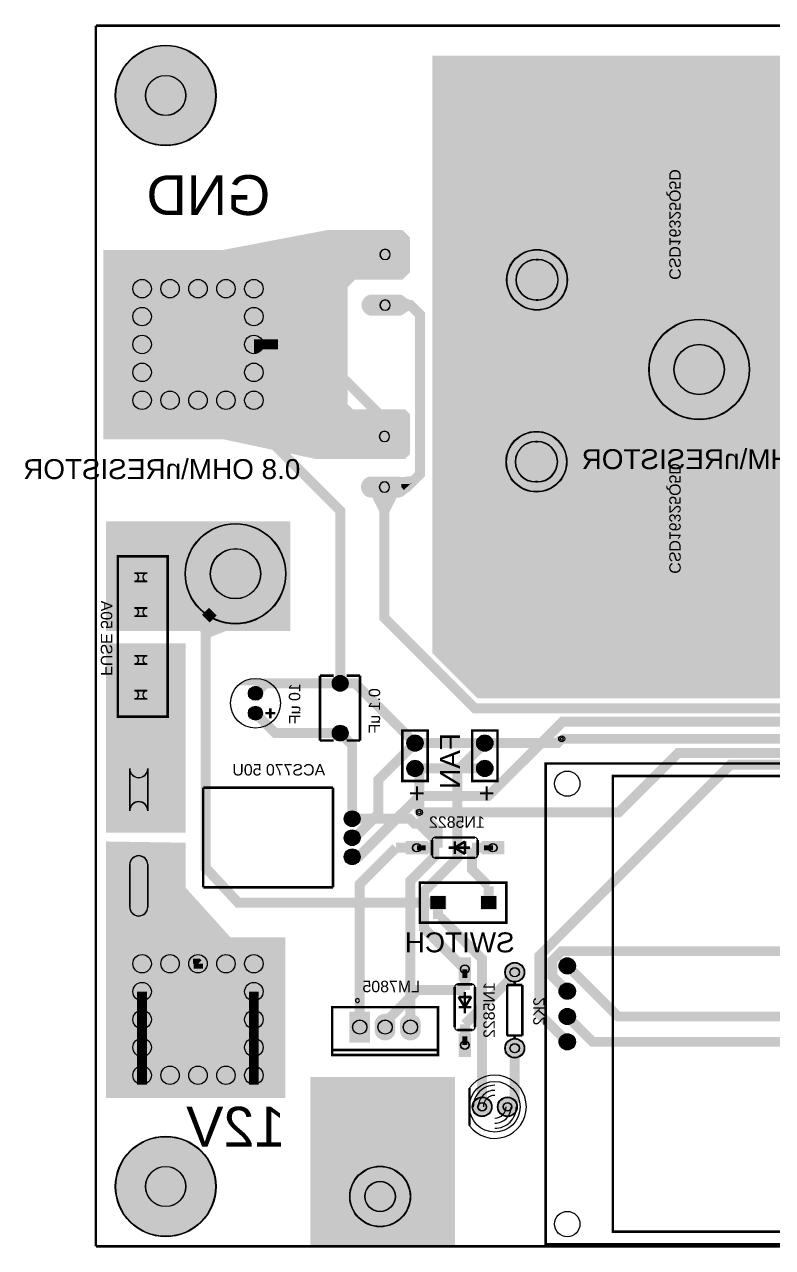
# Model space of a CAD drawing. Header units: millimetres. Extents: x -8 to 145, y 0 to 123.
# Drawn here: x -8.2 to 66.9, y -0.1 to 122.6 of the extents above; entities that cross this region are included whole.
import ezdxf

# ---------------------------------------------------------------- set-up
doc = ezdxf.new("R2010")
doc.units = ezdxf.units.MM
for name, color, linetype, true_color in [('BoardOutLine', 7, 'Continuous', 0xff00ff), ('BottomLayer', 7, 'Continuous', 0x0000ff), ('BottomSilkLayer', 7, 'Continuous', 0x66cc33), ('BottomSolderMaskLayer', 7, 'Continuous', 0xaa00ff), ('Document', 7, 'Continuous', 0xffffff), ('Hole', 7, 'Continuous', 0x222222), ('Multi-Layer', 7, 'Continuous', 0xc0c0c0), ('TopLayer', 7, 'Continuous', 0xff0000), ('TopSilkLayer', 7, 'Continuous', 0xffcc00), ('TopSolderMaskLayer', 7, 'Continuous', 0x800080)]:
    doc.layers.add(name, color=color, linetype=linetype, true_color=true_color)
doc.styles.get("Standard").update_dxf_attribs({"font": 'arial.ttf'})

msp = doc.modelspace()

# ---------------------------------------------------------------- hatches: boundary and pattern name
at = {"layer": 'BottomLayer'}
for points in [[(75.5, 57), (75.5, 119.5), (32.75, 119.5), (32.75, 59.5), (37.25, 55), (73.5, 55)], [(30.5, 83.5), (30.5, 79.5), (30, 79), (21.12, 79), (11.75, 81), (-0.25, 81), (-0.25, 100), (11.75, 100), (22.25, 102), (29.75, 102), (30.5, 101.25), (30.5, 97.75), (29.75, 97), (25, 97), (24.25, 96.25), (24.25, 84.5), (24.75, 84), (30, 84)], [(37, 102.5), (54, 102.5), (54, 73), (37, 73)], [(29.19, 75.2), (26.69, 75.2), (27.44, 73.7), (28.44, 73.7)], [(18.5, 61.75), (18.5, 72.75), (0, 72.75), (0, 61.75)], [(0, 60.5), (8, 60.5), (8, 41.5), (0, 41.5)], [(0, 40.5), (0, 14.88), (18, 14.88), (18, 31), (12.5, 31), (8, 36), (8, 40.5)], [(2.39, 24.18), (4.89, 24.18), (4.14, 24.6), (3.14, 24.6)], [(13.59, 24.18), (16.09, 24.18), (15.34, 24.6), (14.34, 24.6)], [(4.89, 24.13), (2.39, 24.13), (3.14, 22.63), (4.14, 22.63)], [(16.09, 24.13), (13.59, 24.13), (14.34, 22.63), (15.34, 22.63)], [(2.39, 21.38), (4.89, 21.38), (4.14, 21.81), (3.14, 21.81)], [(4.89, 21.33), (2.39, 21.33), (3.14, 19.83), (4.14, 19.83)], [(13.59, 21.38), (16.09, 21.38), (15.34, 21.81), (14.34, 21.81)], [(16.09, 21.33), (13.59, 21.33), (14.34, 19.83), (15.34, 19.83)], [(2.39, 18.58), (4.89, 18.58), (4.14, 19.01), (3.14, 19.01)], [(4.89, 18.53), (2.39, 18.53), (3.14, 17.03), (4.14, 17.03)], [(13.59, 18.58), (16.09, 18.58), (15.34, 19.01), (14.34, 19.01)], [(16.09, 18.53), (13.59, 18.53), (14.34, 17.03), (15.34, 17.03)], [(20.5, 17), (35, 17), (35, 0), (20.5, 0)]]:
    msp.add_hatch(color=256, dxfattribs=at).paths.add_polyline_path(points)
at = {"layer": 'BottomSilkLayer'}
msp.add_hatch(color=256, dxfattribs=at).paths.add_polyline_path([(16.65, 56.29), (16.6, 56.34), (16.55, 56.39), (16.5, 56.44), (16.45, 56.48), (16.4, 56.52), (16.34, 56.56), (16.29, 56.6), (16.23, 56.64), (16.17, 56.68), (16.11, 56.71), (16.05, 56.74), (15.99, 56.77), (15.93, 56.8), (15.87, 56.83), (15.8, 56.85), (15.74, 56.88), (15.67, 56.9), (15.61, 56.92), (15.54, 56.93), (15.47, 56.95), (15.41, 56.96), (15.34, 56.97), (15.27, 56.98), (15.2, 56.99), (15.14, 57), (15.07, 57), (15, 57), (14.93, 57), (14.86, 57), (14.8, 56.99), (14.73, 56.98), (14.66, 56.97), (14.59, 56.96), (14.53, 56.95), (14.46, 56.93), (14.39, 56.92), (14.33, 56.9), (14.26, 56.88), (14.2, 56.85), (14.13, 56.83), (14.07, 56.8), (14.01, 56.77), (13.95, 56.74), (13.89, 56.71), (13.83, 56.68), (13.77, 56.64), (13.71, 56.6), (13.66, 56.56), (13.6, 56.52), (13.55, 56.48), (13.5, 56.44), (13.45, 56.39), (13.4, 56.34), (13.35, 56.29)])
at = {"layer": 'BottomSolderMaskLayer'}
for points in [[(0.95, 115.5, 1), (11.05, 115.5, 1)], [(33, 103), (54, 103), (54, 97.5), (56, 95.5), (62.5, 95.5), (65.5, 93), (65.5, 83), (62, 80.5), (56, 80.5), (54, 78.5), (54, 73), (33, 73)], [(29.53, 100.59, -0.785398), (29.53, 98.49), (26.47, 98.49, -0.785398), (26.47, 100.59)], [(40.19, 97, 1), (46.29, 97, 1)], [(5.07, 94.68), (2.22, 94.68), (2.22, 97.53), (5.07, 97.53)], [(7.87, 94.68), (5.02, 94.68), (5.02, 97.53), (7.87, 97.53)], [(10.67, 94.68), (7.82, 94.68), (7.82, 97.53), (10.67, 97.53)], [(13.47, 94.68), (10.62, 94.68), (10.62, 97.53), (13.47, 97.53)], [(16.27, 94.68), (13.42, 94.68), (13.42, 97.53), (16.27, 97.53)], [(5.07, 91.88), (2.22, 91.88), (2.22, 94.73), (5.07, 94.73)], [(16.27, 91.88), (13.42, 91.88), (13.42, 94.73), (16.27, 94.73)], [(29.53, 95.51, -0.785398), (29.53, 93.41), (26.47, 93.41, -0.785398), (26.47, 95.51)], [(54.45, 88, 1), (64.55, 88, 1)], [(5.07, 89.08), (2.22, 89.08), (2.22, 91.93), (5.07, 91.93)], [(16.27, 89.08), (13.42, 89.08), (13.42, 91.93), (16.27, 91.93)], [(5.07, 86.28), (2.22, 86.28), (2.22, 89.13), (5.07, 89.13)], [(16.27, 86.28), (13.42, 86.28), (13.42, 89.13), (16.27, 89.13)], [(5.07, 83.48), (2.22, 83.48), (2.22, 86.33), (5.07, 86.33)], [(7.87, 83.48), (5.02, 83.48), (5.02, 86.33), (7.87, 86.33)], [(10.67, 83.48), (7.82, 83.48), (7.82, 86.33), (10.67, 86.33)], [(13.47, 83.48), (10.62, 83.48), (10.62, 86.33), (13.47, 86.33)], [(16.27, 83.48), (13.42, 83.48), (13.42, 86.33), (16.27, 86.33)], [(29.47, 82.33, -0.785398), (29.47, 80.23), (26.41, 80.23, -0.785398), (26.41, 82.33)], [(40.13, 78.74, 1), (46.23, 78.74, 1)], [(29.47, 77.25, -0.785398), (29.47, 75.15), (26.41, 75.15, -0.785398), (26.41, 77.25)], [(7.95, 67.5, 1), (18.05, 67.5, 1)], [(2.76, 66.1, -0.785398), (2.76, 68.2), (4.24, 68.2, -0.785398), (4.24, 66.1)], [(2.76, 62.6, -0.785398), (2.76, 64.7), (4.24, 64.7, -0.785398), (4.24, 62.6)], [(2.76, 57.8, -0.785398), (2.76, 59.9), (4.24, 59.9, -0.785398), (4.24, 57.8)], [(22.71, 56.5, 1), (24.29, 56.5, 1)], [(2.76, 54.3, -0.785398), (2.76, 56.4), (4.24, 56.4, -0.785398), (4.24, 54.3)], [(14.3, 55.5, 1), (15.7, 55.5, 1)], [(14.3, 53.5, 1), (15.7, 53.5, 1)], [(22.71, 51.5, 1), (24.29, 51.5, 1)], [(30.19, 50.5, 1), (31.81, 50.5, 1)], [(37.19, 50.5, 1), (38.81, 50.5, 1)], [(5.33, 43.5, -0.785398), (1.27, 43.5), (1.27, 48.16, -0.785398), (5.33, 48.16)], [(30.19, 47.96, 1), (31.81, 47.96, 1)], [(37.19, 47.96, 1), (38.81, 47.96, 1)], [(23.91, 42.91, 1), (25.49, 42.91, 1)], [(23.91, 41, 1), (25.49, 41, 1)], [(30.05, 39.34), (32.33, 39.34), (32.33, 40.66), (30.05, 40.66)], [(37.67, 39.34), (39.95, 39.34), (39.95, 40.66), (37.67, 40.66)], [(5.33, 33.84, -0.785398), (1.27, 33.84), (1.27, 38.5, -0.785398), (5.33, 38.5)], [(23.91, 39.09, 1), (25.49, 39.09, 1)], [(32.49, 35.18), (32.49, 33.8), (34.13, 33.8), (34.13, 35.18)], [(37.57, 35.18), (37.57, 33.8), (39.21, 33.8), (39.21, 35.18)], [(5.07, 26.93), (2.22, 26.93), (2.22, 29.78), (5.07, 29.78)], [(7.87, 26.93), (5.02, 26.93), (5.02, 29.78), (7.87, 29.78)], [(10.67, 26.93), (7.82, 26.93), (7.82, 29.78), (10.67, 29.78)], [(13.47, 26.93), (10.62, 26.93), (10.62, 29.78), (13.47, 29.78)], [(16.27, 26.93), (13.42, 26.93), (13.42, 29.78), (16.27, 29.78)], [(36.63, 26.63), (36.63, 28.99), (35.37, 28.99), (35.37, 26.63)], [(40.01, 27.5, 1), (41.99, 27.5, 1)], [(45.46, 28.14, 1), (47.08, 28.14, 1)], [(5.07, 24.13), (2.22, 24.13), (2.22, 26.98), (5.07, 26.98)], [(16.27, 24.13), (13.42, 24.13), (13.42, 26.98), (16.27, 26.98)], [(45.46, 25.6, 1), (47.08, 25.6, 1)], [(5.07, 21.33), (2.22, 21.33), (2.22, 24.18), (5.07, 24.18)], [(16.27, 21.33), (13.42, 21.33), (13.42, 24.18), (16.27, 24.18)], [(24.43, 20.45), (26.49, 20.45), (26.49, 23.55), (24.43, 23.55)], [(29.03, 21.47, -0.785398), (26.97, 21.47), (26.97, 22.53, -0.785398), (29.03, 22.53)], [(31.57, 21.47, -0.785398), (29.51, 21.47), (29.51, 22.53, -0.785398), (31.57, 22.53)], [(45.46, 23.06, 1), (47.08, 23.06, 1)], [(5.07, 18.53), (2.22, 18.53), (2.22, 21.38), (5.07, 21.38)], [(16.27, 18.53), (13.42, 18.53), (13.42, 21.38), (16.27, 21.38)], [(36.63, 19.01), (36.63, 21.37), (35.37, 21.37), (35.37, 19.01)], [(40.01, 19.88, 1), (41.99, 19.88, 1)], [(45.46, 20.52, 1), (47.08, 20.52, 1)], [(5.07, 15.73), (2.22, 15.73), (2.22, 18.58), (5.07, 18.58)], [(7.87, 15.73), (5.02, 15.73), (5.02, 18.58), (7.87, 18.58)], [(10.67, 15.73), (7.82, 15.73), (7.82, 18.58), (10.67, 18.58)], [(13.47, 15.73), (10.62, 15.73), (10.62, 18.58), (13.47, 18.58)], [(16.27, 15.73), (13.42, 15.73), (13.42, 18.58), (16.27, 18.58)], [(20.5, 17), (35, 17), (35, 0), (20.5, 0)], [(36.74, 14, 1), (38.72, 14, 1)], [(39.28, 14, 1), (41.26, 14, 1)], [(0.95, 6, 1), (11.05, 6, 1)], [(24.45, 5, 1), (30.55, 5, 1)]]:
    msp.add_hatch(color=256, dxfattribs=at).paths.add_polyline_path(points)
at = {"layer": 'Multi-Layer'}
for points in [[(29.5, 100.54, -0.785398), (29.5, 98.54), (26.5, 98.54, -0.785398), (26.5, 100.54)], [(40.24, 97, 1), (46.24, 97, 1)], [(5.07, 94.68), (2.22, 94.68), (2.22, 97.53), (5.07, 97.53)], [(7.87, 94.68), (5.02, 94.68), (5.02, 97.53), (7.87, 97.53)], [(10.67, 94.68), (7.82, 94.68), (7.82, 97.53), (10.67, 97.53)], [(13.47, 94.68), (10.62, 94.68), (10.62, 97.53), (13.47, 97.53)], [(16.27, 94.68), (13.42, 94.68), (13.42, 97.53), (16.27, 97.53)], [(5.07, 91.88), (2.22, 91.88), (2.22, 94.73), (5.07, 94.73)], [(16.27, 91.88), (13.42, 91.88), (13.42, 94.73), (16.27, 94.73)], [(29.5, 95.46, -0.785398), (29.5, 93.46), (26.5, 93.46, -0.785398), (26.5, 95.46)], [(5.07, 89.08), (2.22, 89.08), (2.22, 91.93), (5.07, 91.93)], [(16.27, 89.08), (13.42, 89.08), (13.42, 91.93), (16.27, 91.93)], [(5.07, 86.28), (2.22, 86.28), (2.22, 89.13), (5.07, 89.13)], [(16.27, 86.28), (13.42, 86.28), (13.42, 89.13), (16.27, 89.13)], [(5.07, 83.48), (2.22, 83.48), (2.22, 86.33), (5.07, 86.33)], [(7.87, 83.48), (5.02, 83.48), (5.02, 86.33), (7.87, 86.33)], [(10.67, 83.48), (7.82, 83.48), (7.82, 86.33), (10.67, 86.33)], [(13.47, 83.48), (10.62, 83.48), (10.62, 86.33), (13.47, 86.33)], [(16.27, 83.48), (13.42, 83.48), (13.42, 86.33), (16.27, 86.33)], [(29.44, 82.28, -0.785398), (29.44, 80.28), (26.44, 80.28, -0.785398), (26.44, 82.28)], [(40.18, 78.74, 1), (46.18, 78.74, 1)], [(29.44, 77.2, -0.785398), (29.44, 75.2), (26.44, 75.2, -0.785398), (26.44, 77.2)], [(2.8, 66.15, -0.785398), (2.8, 68.15), (4.2, 68.15, -0.785398), (4.2, 66.15)], [(2.8, 62.65, -0.785398), (2.8, 64.65), (4.2, 64.65, -0.785398), (4.2, 62.65)], [(2.8, 57.85, -0.785398), (2.8, 59.85), (4.2, 59.85, -0.785398), (4.2, 57.85)], [(22.74, 56.5, 1), (24.26, 56.5, 1)], [(2.8, 54.35, -0.785398), (2.8, 56.35), (4.2, 56.35, -0.785398), (4.2, 54.35)], [(14.35, 55.5, 1), (15.65, 55.5, 1)], [(14.35, 53.5, 1), (15.65, 53.5, 1)], [(22.74, 51.5, 1), (24.26, 51.5, 1)], [(30.24, 50.5, 1), (31.76, 50.5, 1)], [(37.24, 50.5, 1), (38.76, 50.5, 1)], [(5.3, 43.53, -0.785398), (1.3, 43.53), (1.3, 48.13, -0.785398), (5.3, 48.13)], [(30.24, 47.96, 1), (31.76, 47.96, 1)], [(37.24, 47.96, 1), (38.76, 47.96, 1)], [(23.94, 42.91, 1), (25.46, 42.91, 1)], [(23.94, 41, 1), (25.46, 41, 1)], [(30.1, 39.39), (32.28, 39.39), (32.28, 40.61), (30.1, 40.61)], [(37.72, 39.39), (39.9, 39.39), (39.9, 40.61), (37.72, 40.61)], [(5.3, 33.87, -0.785398), (1.3, 33.87), (1.3, 38.47, -0.785398), (5.3, 38.47)], [(23.94, 39.09, 1), (25.46, 39.09, 1)], [(32.55, 35.14), (32.55, 33.84), (34.07, 33.84), (34.07, 35.14)], [(37.63, 35.14), (37.63, 33.84), (39.15, 33.84), (39.15, 35.14)], [(5.07, 26.93), (2.22, 26.93), (2.22, 29.78), (5.07, 29.78)], [(7.87, 26.93), (5.02, 26.93), (5.02, 29.78), (7.87, 29.78)], [(10.67, 26.93), (7.82, 26.93), (7.82, 29.78), (10.67, 29.78)], [(13.47, 26.93), (10.62, 26.93), (10.62, 29.78), (13.47, 29.78)], [(16.27, 26.93), (13.42, 26.93), (13.42, 29.78), (16.27, 29.78)], [(36.61, 26.72), (36.61, 28.9), (35.39, 28.9), (35.39, 26.72)], [(40.06, 27.5, 1), (41.94, 27.5, 1)], [(45.51, 28.14, 1), (47.03, 28.14, 1)], [(5.07, 24.13), (2.22, 24.13), (2.22, 26.98), (5.07, 26.98)], [(16.27, 24.13), (13.42, 24.13), (13.42, 26.98), (16.27, 26.98)], [(45.51, 25.6, 1), (47.03, 25.6, 1)], [(5.07, 21.33), (2.22, 21.33), (2.22, 24.18), (5.07, 24.18)], [(16.27, 21.33), (13.42, 21.33), (13.42, 24.18), (16.27, 24.18)], [(24.46, 20.48), (26.46, 20.48), (26.46, 23.52), (24.46, 23.52)], [(45.51, 23.06, 1), (47.03, 23.06, 1)], [(29, 21.48, -0.785398), (27, 21.48), (27, 22.52, -0.785398), (29, 22.52)], [(31.54, 21.48, -0.785398), (29.54, 21.48), (29.54, 22.52, -0.785398), (31.54, 22.52)], [(5.07, 18.53), (2.22, 18.53), (2.22, 21.38), (5.07, 21.38)], [(16.27, 18.53), (13.42, 18.53), (13.42, 21.38), (16.27, 21.38)], [(36.61, 19.1), (36.61, 21.28), (35.39, 21.28), (35.39, 19.1)], [(45.51, 20.52, 1), (47.03, 20.52, 1)], [(40.06, 19.88, 1), (41.94, 19.88, 1)], [(5.07, 15.73), (2.22, 15.73), (2.22, 18.58), (5.07, 18.58)], [(7.87, 15.73), (5.02, 15.73), (5.02, 18.58), (7.87, 18.58)], [(10.67, 15.73), (7.82, 15.73), (7.82, 18.58), (10.67, 18.58)], [(13.47, 15.73), (10.62, 15.73), (10.62, 18.58), (13.47, 18.58)], [(16.27, 15.73), (13.42, 15.73), (13.42, 18.58), (16.27, 18.58)], [(36.79, 14, 1), (38.67, 14, 1)], [(39.33, 14, 1), (41.21, 14, 1)]]:
    msp.add_hatch(color=256, dxfattribs=at).paths.add_polyline_path(points)
at = {"layer": 'TopLayer'}
for points in [[(75.5, 57), (75.5, 119.5), (32.75, 119.5), (32.75, 59.5), (37.25, 55), (73.5, 55)], [(30.5, 83.5), (30.5, 79.5), (30, 79), (21.12, 79), (11.75, 81), (-0.25, 81), (-0.25, 100), (11.75, 100), (22.25, 102), (29.75, 102), (30.5, 101.25), (30.5, 97.75), (29.75, 97), (25, 97), (24.25, 96.25), (24.25, 84.5), (24.75, 84), (30, 84)], [(29.5, 93.46), (29.5, 95.46), (30.54, 94.96), (30.54, 93.96)], [(29.85, 75.29), (29.03, 77.11), (30.59, 77.3), (31.03, 76.32)], [(18.5, 61.75), (18.5, 72.75), (0, 72.75), (0, 61.75)], [(14.91, 62.88), (8.18, 66.18), (9.5, 61.63), (10.5, 61.14)], [(0, 60.5), (8, 60.5), (8, 41.5), (0, 41.5)], [(0, 40.63), (0, 14.88), (18, 14.88), (18, 31), (12.5, 31), (8, 36), (8, 40.5)]]:
    msp.add_hatch(color=256, dxfattribs=at).paths.add_polyline_path(points)
at = {"layer": 'TopSolderMaskLayer'}
for points in [[(0.95, 115.5, 1), (11.05, 115.5, 1)], [(29.53, 100.59, -0.785398), (29.53, 98.49), (26.47, 98.49, -0.785398), (26.47, 100.59)], [(40.19, 97, 1), (46.29, 97, 1)], [(5.07, 94.68), (2.22, 94.68), (2.22, 97.53), (5.07, 97.53)], [(7.87, 94.68), (5.02, 94.68), (5.02, 97.53), (7.87, 97.53)], [(10.67, 94.68), (7.82, 94.68), (7.82, 97.53), (10.67, 97.53)], [(13.47, 94.68), (10.62, 94.68), (10.62, 97.53), (13.47, 97.53)], [(16.27, 94.68), (13.42, 94.68), (13.42, 97.53), (16.27, 97.53)], [(5.07, 91.88), (2.22, 91.88), (2.22, 94.73), (5.07, 94.73)], [(16.27, 91.88), (13.42, 91.88), (13.42, 94.73), (16.27, 94.73)], [(29.53, 95.51, -0.785398), (29.53, 93.41), (26.47, 93.41, -0.785398), (26.47, 95.51)], [(54.45, 88, 1), (64.55, 88, 1)], [(5.07, 89.08), (2.22, 89.08), (2.22, 91.93), (5.07, 91.93)], [(16.27, 89.08), (13.42, 89.08), (13.42, 91.93), (16.27, 91.93)], [(5.07, 86.28), (2.22, 86.28), (2.22, 89.13), (5.07, 89.13)], [(16.27, 86.28), (13.42, 86.28), (13.42, 89.13), (16.27, 89.13)], [(5.07, 83.48), (2.22, 83.48), (2.22, 86.33), (5.07, 86.33)], [(7.87, 83.48), (5.02, 83.48), (5.02, 86.33), (7.87, 86.33)], [(10.67, 83.48), (7.82, 83.48), (7.82, 86.33), (10.67, 86.33)], [(13.47, 83.48), (10.62, 83.48), (10.62, 86.33), (13.47, 86.33)], [(16.27, 83.48), (13.42, 83.48), (13.42, 86.33), (16.27, 86.33)], [(29.47, 82.33, -0.785398), (29.47, 80.23), (26.41, 80.23, -0.785398), (26.41, 82.33)], [(40.13, 78.74, 1), (46.23, 78.74, 1)], [(29.47, 77.25, -0.785398), (29.47, 75.15), (26.41, 75.15, -0.785398), (26.41, 77.25)], [(7.95, 67.5, 1), (18.05, 67.5, 1)], [(2.76, 66.1, -0.785398), (2.76, 68.2), (4.24, 68.2, -0.785398), (4.24, 66.1)], [(2.76, 62.6, -0.785398), (2.76, 64.7), (4.24, 64.7, -0.785398), (4.24, 62.6)], [(2.76, 57.8, -0.785398), (2.76, 59.9), (4.24, 59.9, -0.785398), (4.24, 57.8)], [(22.71, 56.5, 1), (24.29, 56.5, 1)], [(2.76, 54.3, -0.785398), (2.76, 56.4), (4.24, 56.4, -0.785398), (4.24, 54.3)], [(14.3, 55.5, 1), (15.7, 55.5, 1)], [(14.3, 53.5, 1), (15.7, 53.5, 1)], [(22.71, 51.5, 1), (24.29, 51.5, 1)], [(30.19, 50.5, 1), (31.81, 50.5, 1)], [(37.19, 50.5, 1), (38.81, 50.5, 1)], [(5.33, 43.5, -0.785398), (1.27, 43.5), (1.27, 48.16, -0.785398), (5.33, 48.16)], [(30.19, 47.96, 1), (31.81, 47.96, 1)], [(37.19, 47.96, 1), (38.81, 47.96, 1)], [(23.91, 42.91, 1), (25.49, 42.91, 1)], [(23.91, 41, 1), (25.49, 41, 1)], [(30.05, 39.34), (32.33, 39.34), (32.33, 40.66), (30.05, 40.66)], [(37.67, 39.34), (39.95, 39.34), (39.95, 40.66), (37.67, 40.66)], [(5.33, 33.84, -0.785398), (1.27, 33.84), (1.27, 38.5, -0.785398), (5.33, 38.5)], [(23.91, 39.09, 1), (25.49, 39.09, 1)], [(32.49, 35.18), (32.49, 33.8), (34.13, 33.8), (34.13, 35.18)], [(37.57, 35.18), (37.57, 33.8), (39.21, 33.8), (39.21, 35.18)], [(5.07, 26.93), (2.22, 26.93), (2.22, 29.78), (5.07, 29.78)], [(7.87, 26.93), (5.02, 26.93), (5.02, 29.78), (7.87, 29.78)], [(10.67, 26.93), (7.82, 26.93), (7.82, 29.78), (10.67, 29.78)], [(13.47, 26.93), (10.62, 26.93), (10.62, 29.78), (13.47, 29.78)], [(16.27, 26.93), (13.42, 26.93), (13.42, 29.78), (16.27, 29.78)], [(36.63, 26.63), (36.63, 28.99), (35.37, 28.99), (35.37, 26.63)], [(40.01, 27.5, 1), (41.99, 27.5, 1)], [(45.46, 28.14, 1), (47.08, 28.14, 1)], [(5.07, 24.13), (2.22, 24.13), (2.22, 26.98), (5.07, 26.98)], [(16.27, 24.13), (13.42, 24.13), (13.42, 26.98), (16.27, 26.98)], [(45.46, 25.6, 1), (47.08, 25.6, 1)], [(5.07, 21.33), (2.22, 21.33), (2.22, 24.18), (5.07, 24.18)], [(16.27, 21.33), (13.42, 21.33), (13.42, 24.18), (16.27, 24.18)], [(24.43, 20.45), (26.49, 20.45), (26.49, 23.55), (24.43, 23.55)], [(29.03, 21.47, -0.785398), (26.97, 21.47), (26.97, 22.53, -0.785398), (29.03, 22.53)], [(31.57, 21.47, -0.785398), (29.51, 21.47), (29.51, 22.53, -0.785398), (31.57, 22.53)], [(45.46, 23.06, 1), (47.08, 23.06, 1)], [(5.07, 18.53), (2.22, 18.53), (2.22, 21.38), (5.07, 21.38)], [(16.27, 18.53), (13.42, 18.53), (13.42, 21.38), (16.27, 21.38)], [(36.63, 19.01), (36.63, 21.37), (35.37, 21.37), (35.37, 19.01)], [(40.01, 19.88, 1), (41.99, 19.88, 1)], [(45.46, 20.52, 1), (47.08, 20.52, 1)], [(5.07, 15.73), (2.22, 15.73), (2.22, 18.58), (5.07, 18.58)], [(7.87, 15.73), (5.02, 15.73), (5.02, 18.58), (7.87, 18.58)], [(10.67, 15.73), (7.82, 15.73), (7.82, 18.58), (10.67, 18.58)], [(13.47, 15.73), (10.62, 15.73), (10.62, 18.58), (13.47, 18.58)], [(16.27, 15.73), (13.42, 15.73), (13.42, 18.58), (16.27, 18.58)], [(36.74, 14, 1), (38.72, 14, 1)], [(39.28, 14, 1), (41.26, 14, 1)], [(0.95, 6, 1), (11.05, 6, 1)], [(24.45, 5, 1), (30.55, 5, 1)]]:
    msp.add_hatch(color=256, dxfattribs=at).paths.add_polyline_path(points)

# ---------------------------------------------------------------- linework, layer by layer
at = {"layer": 'BoardOutLine', "const_width": 0.254}
for points in [[(-1, 122.5), (145, 122.5)], [(-1, 0), (-1, 122.5)], [(-1, 0), (145, 0)]]:
    msp.add_lwpolyline(points, dxfattribs=at)
at = {"layer": 'BottomLayer', "const_width": 1}
for points in [[(43.24, 97), (43.24, 90.01), (45.5, 87.75)], [(3.64, 93.31), (3.64, 96.11)], [(14.84, 96.11), (14.84, 93.31)], [(3.64, 90.51), (3.64, 93.31)], [(14.84, 93.31), (14.84, 90.88)], [(81, 92.62), (76.9, 88.52), (76.9, 56.9), (74, 54), (37, 54), (27.94, 63.06), (27.94, 76.2)], [(3.64, 87.71), (3.64, 90.51)], [(16.06, 90.51), (15.68, 90.88), (14.84, 90.88)], [(14.84, 90.51), (15.45, 90.51)], [(15.45, 90.51), (15.07, 90.13), (14.84, 90.13)], [(15.45, 90.51), (16.06, 90.51)], [(16.06, 90.51), (17.27, 90.51)], [(20.45, 90.47), (17.31, 90.47), (17.27, 90.51)], [(27.94, 81.28), (27.94, 82.98), (20.45, 90.47)], [(14.84, 87.71), (14.84, 90.13)], [(54.54, 77.58), (59.5, 82.54), (59.5, 88)], [(3.64, 84.91), (3.64, 87.71)], [(14.84, 87.71), (14.84, 84.91)], [(45.5, 87.75), (43.18, 85.43), (43.18, 78.74)], [(45.5, 87.75), (54.54, 78.71), (54.54, 77.58)], [(14.84, 84.91), (14.84, 82.48)], [(23.5, 56.5), (23.5, 73.82), (14.84, 82.48)], [(9.25, 67.25), (12.75, 67.25), (13, 67.5)], [(3.5, 55.35), (3.5, 58.85)], [(23.5, 56.5), (25, 56.5), (31, 50.5)], [(4, 51), (3.5, 51.5), (3.5, 55.35)], [(24.7, 42.91), (24.7, 50.3), (23.5, 51.5)], [(3.3, 45.83), (4, 46.53), (4, 51)], [(36, 27.81), (31.89, 31.92), (31.89, 35.59), (35.24, 38.94), (35.24, 47.74), (38, 50.5)], [(38, 50.5), (45.29, 50.5), (45.72, 50.93)], [(31.44, 43.55), (31.44, 47.52), (31, 47.96)], [(24.7, 42.91), (30.45, 42.91), (30.96, 42.4), (31.41, 42.4), (32.95, 40.86), (32.95, 39.09), (30.54, 36.68), (30.54, 22)], [(25.46, 22), (25.46, 36.36), (29.1, 40)], [(31.19, 40), (29.1, 40)], [(38.39, 36.14), (36.72, 37.81), (36.72, 40)], [(38.81, 40), (36.72, 40)], [(3.3, 36.17), (3.64, 35.83), (3.64, 28.36)], [(38.39, 34.49), (38.39, 36.14)], [(33.31, 34.49), (33.31, 32.84)], [(37.73, 14), (37.73, 28.83), (33.72, 32.84), (33.31, 32.84)], [(8.8, 28.35), (9.24, 28.35), (9.24, 28.36)], [(14.84, 28.36), (14.84, 25.56)], [(3.64, 25.56), (3.64, 25.56), (3.64, 24.6)], [(14.84, 25.56), (14.84, 25.56), (14.84, 24.6)], [(3.64, 24.39), (3.64, 24.6)], [(3.64, 21.81), (3.64, 24.6)], [(3.64, 24.39), (3.64, 24.39)], [(3.64, 23.38), (3.64, 24.39)], [(14.84, 24.6), (14.84, 24.39)], [(14.84, 24.6), (14.84, 21.81)], [(14.84, 24.39), (14.84, 24.39)], [(14.84, 24.39), (14.84, 23.38)], [(3.64, 22.76), (3.64, 23.38)], [(14.84, 23.38), (14.84, 22.76)], [(3.64, 22.76), (3.64, 22.76)], [(3.64, 21.59), (3.64, 22.76)], [(3.64, 19.01), (3.64, 21.81)], [(14.84, 22.76), (14.84, 22.76)], [(14.84, 22.76), (14.84, 21.59)], [(14.84, 21.81), (14.84, 19.01)], [(3.64, 21.59), (3.64, 21.59)], [(3.64, 20.58), (3.64, 21.59)], [(3.64, 19.96), (3.64, 20.58)], [(14.84, 21.59), (14.84, 21.59)], [(14.84, 21.59), (14.84, 20.58)], [(14.84, 20.58), (14.84, 19.96)], [(3.64, 19.96), (3.64, 19.96)], [(3.64, 18.79), (3.64, 19.96)], [(14.84, 19.96), (14.84, 19.96)], [(14.84, 19.96), (14.84, 18.79)], [(40.27, 14), (41, 14.73), (41, 19.88)], [(3.64, 16.21), (3.64, 19.01)], [(3.64, 18.79), (3.64, 18.79)], [(3.64, 17.78), (3.64, 18.79)], [(14.84, 19.01), (14.84, 16.21)], [(14.84, 18.79), (14.84, 18.79)], [(14.84, 18.79), (14.84, 17.78)], [(3.64, 17.16), (3.64, 17.78)], [(3.64, 17.16), (3.64, 17.16)], [(3.64, 16.21), (3.64, 17.16)], [(14.84, 17.78), (14.84, 17.16)], [(14.84, 17.16), (14.84, 17.16)], [(14.84, 17.16), (14.84, 16.21)]]:
    msp.add_lwpolyline(points, dxfattribs=at)
at = {"layer": 'BottomSilkLayer', "const_width": 0.254}
for points in [[(1.2, 69.25), (1.2, 53.15), (6.2, 53.15), (6.2, 69.25), (1.2, 69.25)], [(31.49, 32.48), (40.15, 32.48), (40.15, 36.5), (31.49, 36.5), (31.49, 32.48)], [(22.7, 19.2), (33.3, 19.2), (33.3, 24), (22.7, 24), (22.7, 19.21), (22.7, 19.2)]]:
    msp.add_lwpolyline(points, close=True, dxfattribs=at)
for points in [[(21.48, 57.26), (21.48, 50.76)], [(22.86, 57.26), (21.48, 57.26)], [(25.48, 57.26), (24.14, 57.26)], [(25.48, 50.76), (25.48, 57.26)], [(16.5, 52.98), (16.5, 54)], [(17, 53.5), (15.98, 53.5)], [(22.84, 50.76), (21.48, 50.76)], [(25.48, 50.76), (24.16, 50.76)], [(9.76, 46.03), (9.76, 36.03)], [(9.77, 46.03), (22.77, 46.03)], [(22.77, 46.03), (22.77, 36.03)], [(32.71, 39.24), (32.71, 40.76)], [(32.97, 41.02), (37.03, 41.02)], [(36.02, 40.63), (35, 40)], [(35, 40), (35, 40.63)], [(36.02, 39.36), (36.02, 40.63)], [(37.29, 39.24), (37.29, 40.76)], [(34.37, 40), (35, 40)], [(35, 40), (36.52, 40)], [(35, 40), (36.02, 39.36)], [(35, 39.36), (35, 40)], [(32.97, 38.98), (37.03, 38.98)], [(9.77, 36.02), (22.77, 36.02)], [(34.98, 21.97), (34.98, 26.03)], [(36.76, 26.29), (35.24, 26.29)], [(37.02, 21.97), (37.02, 26.03)], [(40.24, 26.23), (40.24, 21.15)], [(41, 26.23), (40.24, 26.23)], [(41, 26.23), (41, 26.48)], [(41.76, 26.23), (41, 26.23)], [(41.76, 21.15), (41.76, 26.23)], [(36.64, 25.02), (35.37, 25.02)], [(35.37, 25.02), (36, 24)], [(36, 24), (36, 25.52)], [(36, 24), (36.64, 25.02)], [(36, 24), (35.37, 24)], [(36, 23.37), (36, 24)], [(36.64, 24), (36, 24)], [(36.76, 21.71), (35.24, 21.71)], [(40.24, 21.15), (41, 21.15)], [(41, 21.15), (41.76, 21.15)], [(41, 21.15), (41, 20.9)], [(33.3, 19.7), (22.7, 19.7)]]:
    msp.add_lwpolyline(points, dxfattribs=at)
at = {"layer": 'BottomSilkLayer'}
msp.add_circle((15, 54.5), 2.5, dxfattribs=at)
for centre, radius, start, end in [((32.97, 40.76), 0.254, 90, 180), ((37.03, 40.76), 0.254, 0, 90), ((32.97, 39.24), 0.254, 180, 270), ((37.03, 39.24), 0.254, 270, 0), ((35.24, 26.03), 0.254, 90, 180), ((36.76, 26.03), 0.254, 0, 90), ((25.23, 24.66), 0.2, 270.3638, 270), ((35.24, 21.97), 0.254, 180, 270), ((36.76, 21.97), 0.254, 270, 0)]:
    msp.add_arc(centre, radius, start, end, dxfattribs=at)
at = {"layer": 'BottomSolderMaskLayer'}
for points in [[(28, 100.06), (28, 100.06)], [(28, 99.02), (28, 99.02)], [(43.14, 99.03), (43.34, 99.03)], [(28, 94.98), (28, 94.98)], [(43.14, 94.97), (43.34, 94.97)], [(28, 93.94), (28, 93.94)], [(27.94, 81.8), (27.94, 81.8)], [(27.94, 80.76), (27.94, 80.76)], [(43.08, 80.77), (43.28, 80.77)], [(27.94, 76.72), (27.94, 76.72)], [(43.08, 76.71), (43.28, 76.71)], [(27.94, 75.68), (27.94, 75.68)], [(2.87, 67.57), (4.13, 67.57)], [(2.87, 66.73), (4.13, 66.73)], [(2.87, 64.07), (4.13, 64.07)], [(2.87, 63.23), (4.13, 63.23)], [(2.87, 59.27), (4.13, 59.27)], [(2.87, 58.43), (4.13, 58.43)], [(2.87, 55.77), (4.13, 55.77)], [(2.87, 54.93), (4.13, 54.93)], [(2.39, 43.7), (2.39, 47.95)], [(4.2, 43.7), (4.2, 47.95)], [(2.39, 38.3), (2.39, 34.05)], [(4.2, 38.3), (4.2, 34.05)]]:
    msp.add_lwpolyline(points, close=True, dxfattribs=at)
for centre, radius in [((6, 115.5), 5.05), ((6, 115.5), 2.02), ((43.24, 97), 3.05), ((3.64, 96.11), 0.925), ((6.44, 96.11), 0.925), ((9.24, 96.11), 0.925), ((12.04, 96.11), 0.925), ((14.84, 96.11), 0.925), ((3.64, 93.31), 0.925), ((14.84, 93.31), 0.925), ((59.5, 88), 5.05), ((3.64, 90.51), 0.925), ((14.84, 90.51), 0.925), ((59.5, 88), 2.53), ((3.64, 87.71), 0.925), ((14.84, 87.71), 0.925), ((3.64, 84.91), 0.925), ((6.44, 84.91), 0.925), ((9.24, 84.91), 0.925), ((12.04, 84.91), 0.925), ((14.84, 84.91), 0.925), ((43.18, 78.74), 3.05), ((13, 67.5), 5.05), ((13, 67.5), 2.53), ((23.5, 56.5), 0.787), ((23.5, 56.5), 0.472), ((15, 55.5), 0.701), ((15, 55.5), 0.431), ((15, 53.5), 0.701), ((15, 53.5), 0.431), ((23.5, 51.5), 0.787), ((23.5, 51.5), 0.472), ((31, 50.5), 0.813), ((31, 50.5), 0.488), ((38, 50.5), 0.813), ((38, 50.5), 0.488), ((31, 47.96), 0.813), ((31, 47.96), 0.488), ((38, 47.96), 0.813), ((38, 47.96), 0.488), ((24.7, 42.91), 0.787), ((24.7, 42.91), 0.472), ((24.7, 41), 0.787), ((24.7, 41), 0.472), ((24.7, 39.09), 0.787), ((24.7, 39.09), 0.472), ((31.19, 40), 0.425), ((38.81, 40), 0.425), ((33.31, 34.49), 0.55), ((38.39, 34.49), 0.55), ((3.64, 28.36), 0.925), ((6.44, 28.36), 0.925), ((9.24, 28.36), 0.925), ((12.04, 28.36), 0.925), ((14.84, 28.36), 0.925), ((36, 27.81), 0.425), ((41, 27.5), 0.991), ((46.27, 28.14), 0.813), ((46.27, 28.14), 0.488), ((41, 27.5), 0.474), ((3.64, 25.56), 0.925), ((14.84, 25.56), 0.925), ((46.27, 25.6), 0.813), ((46.27, 25.6), 0.488), ((3.64, 22.76), 0.925), ((14.84, 22.76), 0.925), ((46.27, 23.06), 0.813), ((46.27, 23.06), 0.488), ((25.46, 22), 0.718), ((28, 22), 0.718), ((30.54, 22), 0.718), ((3.64, 19.96), 0.925), ((14.84, 19.96), 0.925), ((41, 19.88), 0.991), ((46.27, 20.52), 0.813), ((46.27, 20.52), 0.488), ((36, 20.19), 0.425), ((41, 19.88), 0.474), ((3.64, 17.16), 0.925), ((6.44, 17.16), 0.925), ((9.24, 17.16), 0.925), ((12.04, 17.16), 0.925), ((14.84, 17.16), 0.925), ((37.73, 14), 0.991), ((40.27, 14), 0.991), ((37.73, 14), 0.428), ((40.27, 14), 0.428), ((6, 6), 5.05), ((6, 6), 2.02), ((27.5, 5), 3.05), ((27.5, 5), 1.53)]:
    msp.add_circle(centre, radius, dxfattribs=at)
for centre, radius, start, end in [((28, 99.54), 0.518, 450, 270), ((28, 99.54), 0.518, 270, 450), ((43.14, 97), 2.03, 450, 270), ((43.34, 97), 2.03, 270, 450), ((28, 94.46), 0.518, 450, 270), ((28, 94.46), 0.518, 270, 450), ((27.94, 81.28), 0.518, 450, 270), ((27.94, 81.28), 0.518, 270, 450), ((43.08, 78.74), 2.03, 450, 270), ((43.28, 78.74), 2.03, 270, 450), ((27.94, 76.2), 0.518, 450, 270), ((27.94, 76.2), 0.518, 270, 450), ((2.87, 67.15), 0.42, 270, 90), ((4.13, 67.15), 0.42, 90, 270), ((2.87, 63.65), 0.42, 270, 90), ((4.13, 63.65), 0.42, 90, 270), ((2.87, 58.85), 0.42, 270, 90), ((4.13, 58.85), 0.42, 90, 270), ((2.87, 55.35), 0.42, 270, 90), ((4.13, 55.35), 0.42, 90, 270), ((3.3, 47.95), 0.905, 180, 360), ((3.3, 43.7), 0.905, 360, 180), ((3.3, 38.3), 0.905, 360, 180), ((3.3, 34.05), 0.905, 180, 360)]:
    msp.add_arc(centre, radius, start, end, dxfattribs=at)
at = {"layer": 'Document', "const_width": 0.254}
for points in [[(29.73, 51.77), (29.73, 46.69), (32.27, 46.69), (32.27, 51.77), (29.73, 51.77)], [(36.73, 51.77), (36.73, 46.69), (39.27, 46.69), (39.27, 51.77), (36.73, 51.77)]]:
    msp.add_lwpolyline(points, close=True, dxfattribs=at)
at = {"layer": 'Document', "const_width": 0.508}
for points in [[(31.19, 40), (32.08, 40)], [(38.81, 40), (37.92, 40)], [(36, 27.81), (36, 26.92)], [(36, 20.19), (36, 21.08)]]:
    msp.add_lwpolyline(points, dxfattribs=at)
at = {"layer": 'Document'}
for radius, start, end in [(2.16, 90, 180.0001), (1.65, 90, 180.0001), (1.14, 90, 180.0001), (1.14, 270, 0.0001), (1.65, 270, 0.0001), (2.16, 270, 0.0001)]:
    msp.add_arc((39, 14), radius, start, end, dxfattribs=at)
at = {"layer": 'Hole'}
for centre in [(45.72, 50.93), (31.44, 43.55)]:
    msp.add_circle(centre, 0.153, dxfattribs=at)
at = {"layer": 'Multi-Layer'}
for points in [[(28, 100.05), (28, 100.05)], [(28, 99.03), (28, 99.03)], [(43.14, 99), (43.34, 99)], [(28, 94.97), (28, 94.97)], [(43.14, 95), (43.34, 95)], [(28, 93.95), (28, 93.95)], [(27.94, 81.79), (27.94, 81.79)], [(27.94, 80.77), (27.94, 80.77)], [(43.08, 80.74), (43.28, 80.74)], [(27.94, 76.71), (27.94, 76.71)], [(43.08, 76.74), (43.28, 76.74)], [(27.94, 75.69), (27.94, 75.69)], [(2.9, 67.55), (4.1, 67.55)], [(2.9, 66.75), (4.1, 66.75)], [(2.9, 64.05), (4.1, 64.05)], [(2.9, 63.25), (4.1, 63.25)], [(2.9, 59.25), (4.1, 59.25)], [(2.9, 58.45), (4.1, 58.45)], [(2.9, 55.75), (4.1, 55.75)], [(2.9, 54.95), (4.1, 54.95)], [(2.4, 43.73), (2.4, 47.93)], [(4.2, 43.73), (4.2, 47.93)], [(2.4, 38.27), (2.4, 34.07)], [(4.2, 38.27), (4.2, 34.07)]]:
    msp.add_lwpolyline(points, close=True, dxfattribs=at)
for centre, radius in [((6, 115.5), 5), ((6, 115.5), 2), ((43.24, 97), 3), ((3.64, 96.11), 0.925), ((6.44, 96.11), 0.925), ((9.24, 96.11), 0.925), ((12.04, 96.11), 0.925), ((14.84, 96.11), 0.925), ((3.64, 93.31), 0.925), ((14.84, 93.31), 0.925), ((59.5, 88), 5), ((3.64, 90.51), 0.925), ((14.84, 90.51), 0.925), ((59.5, 88), 2.5), ((3.64, 87.71), 0.925), ((14.84, 87.71), 0.925), ((3.64, 84.91), 0.925), ((6.44, 84.91), 0.925), ((9.24, 84.91), 0.925), ((12.04, 84.91), 0.925), ((14.84, 84.91), 0.925), ((43.18, 78.74), 3), ((13, 67.5), 5), ((13, 67.5), 2.5), ((23.5, 56.5), 0.762), ((23.5, 56.5), 0.457), ((15, 55.5), 0.65), ((15, 55.5), 0.4), ((15, 53.5), 0.65), ((15, 53.5), 0.4), ((23.5, 51.5), 0.762), ((23.5, 51.5), 0.457), ((31, 50.5), 0.762), ((31, 50.5), 0.457), ((38, 50.5), 0.762), ((38, 50.5), 0.457), ((45.72, 50.93), 0.305), ((31, 47.96), 0.762), ((31, 47.96), 0.457), ((38, 47.96), 0.762), ((38, 47.96), 0.457), ((24.7, 42.91), 0.762), ((24.7, 42.91), 0.457), ((31.44, 43.55), 0.305), ((24.7, 41), 0.762), ((24.7, 41), 0.457), ((24.7, 39.09), 0.762), ((24.7, 39.09), 0.457), ((31.19, 40), 0.406), ((38.81, 40), 0.406), ((33.31, 34.49), 0.51), ((38.39, 34.49), 0.51), ((3.64, 28.36), 0.925), ((6.44, 28.36), 0.925), ((9.24, 28.36), 0.925), ((12.04, 28.36), 0.925), ((14.84, 28.36), 0.925), ((41, 27.5), 0.94), ((46.27, 28.14), 0.762), ((46.27, 28.14), 0.457), ((36, 27.81), 0.406), ((41, 27.5), 0.45), ((3.64, 25.56), 0.925), ((14.84, 25.56), 0.925), ((46.27, 25.6), 0.762), ((46.27, 25.6), 0.457), ((3.64, 22.76), 0.925), ((14.84, 22.76), 0.925), ((46.27, 23.06), 0.762), ((46.27, 23.06), 0.457), ((25.46, 22), 0.7), ((28, 22), 0.7), ((30.54, 22), 0.7), ((3.64, 19.96), 0.925), ((14.84, 19.96), 0.925), ((46.27, 20.52), 0.762), ((46.27, 20.52), 0.457), ((36, 20.19), 0.406), ((41, 19.88), 0.94), ((41, 19.88), 0.45), ((3.64, 17.16), 0.925), ((6.44, 17.16), 0.925), ((9.24, 17.16), 0.925), ((12.04, 17.16), 0.925), ((14.84, 17.16), 0.925), ((37.73, 14), 0.94), ((40.27, 14), 0.94), ((37.73, 14), 0.406), ((40.27, 14), 0.406), ((6, 6), 5), ((6, 6), 2), ((27.5, 5), 3), ((27.5, 5), 1.5)]:
    msp.add_circle(centre, radius, dxfattribs=at)
for centre, radius, start, end in [((28, 99.54), 0.508, 450, 270), ((28, 99.54), 0.508, 270, 450), ((43.14, 97), 2, 450, 270), ((43.34, 97), 2, 270, 450), ((28, 94.46), 0.508, 450, 270), ((28, 94.46), 0.508, 270, 450), ((27.94, 81.28), 0.508, 450, 270), ((27.94, 81.28), 0.508, 270, 450), ((43.08, 78.74), 2, 450, 270), ((43.28, 78.74), 2, 270, 450), ((27.94, 76.2), 0.508, 450, 270), ((27.94, 76.2), 0.508, 270, 450), ((2.9, 67.15), 0.4, 270, 90), ((4.1, 67.15), 0.4, 90, 270), ((2.9, 63.65), 0.4, 270, 90), ((4.1, 63.65), 0.4, 90, 270), ((2.9, 58.85), 0.4, 270, 90), ((4.1, 58.85), 0.4, 90, 270), ((2.9, 55.35), 0.4, 270, 90), ((4.1, 55.35), 0.4, 90, 270), ((3.3, 47.93), 0.9, 180, 360), ((3.3, 43.73), 0.9, 360, 180), ((3.3, 38.27), 0.9, 360, 180), ((3.3, 34.07), 0.9, 180, 360)]:
    msp.add_arc(centre, radius, start, end, dxfattribs=at)
at = {"layer": 'TopLayer', "const_width": 1}
for points in [[(17.27, 96.11), (20.7, 99.54), (28, 99.54)], [(3.64, 96.11), (6.44, 96.11)], [(6.44, 96.11), (9.24, 96.11)], [(9.24, 96.11), (12.04, 96.11)], [(12.04, 96.11), (14.84, 96.11)], [(14.84, 96.11), (17.27, 96.11)], [(28, 94.46), (30.54, 94.46), (31.5, 93.5), (31.5, 77.5), (30.2, 76.2), (27.94, 76.2)], [(28, 94.46), (30.54, 94.46), (31.5, 93.5), (31.5, 77.5), (30.25, 76.25)], [(14.84, 90.51), (17.27, 90.51)], [(20.45, 90.47), (17.31, 90.47), (17.27, 90.51)], [(6.44, 84.91), (3.64, 84.91)], [(9.24, 84.91), (6.44, 84.91)], [(12.04, 84.91), (9.24, 84.91)], [(54.54, 77.58), (44.34, 77.58), (43.18, 78.74)], [(30.25, 76.25), (30.2, 76.2), (27.94, 76.2)], [(30.13, 76.5), (30.13, 76.38), (30.25, 76.25)], [(132.54, 71.62), (126.04, 65.12), (109.57, 65.12), (92.78, 48.33), (62.64, 48.33), (43.46, 29.15), (43.46, 23.33), (46.27, 20.52)], [(3.5, 67.15), (9.15, 67.15), (9.25, 67.25)], [(3.5, 63.65), (3.5, 67.15)], [(9.25, 67.25), (11.01, 65.49)], [(33.31, 34.49), (13.25, 34.5), (10, 38), (10, 64.49), (13, 67.49)], [(11.01, 65.49), (13, 67.49)], [(13, 67.5), (13, 67.5), (13, 67.49)], [(10, 63.73), (10, 64.49), (11.01, 65.49)], [(10.77, 62.96), (10, 63.73)], [(33.31, 34.49), (13.25, 34.5), (10, 38), (10, 63.73)], [(82.8, 61.8), (73.66, 52.66), (45.82, 52.66), (38.34, 45.19), (31.44, 45.19), (25.34, 39.09), (24.7, 39.09)], [(23.5, 56.5), (16, 56.5), (15, 55.5)], [(45.72, 50.93), (77.93, 50.93), (84, 57)], [(4, 51), (3.5, 51.5), (3.5, 55.35)], [(23.5, 51.5), (17, 51.5), (15, 53.5)], [(31.44, 43.55), (51.44, 43.55), (57.4, 49.51), (81.51, 49.51), (84, 52)], [(24.7, 41), (24.94, 41), (27.33, 43.39), (27.33, 46.83), (31, 50.5)], [(31, 50.5), (38, 50.5)], [(31, 47.96), (38, 47.96)], [(33.28, 40), (33.28, 41.71), (31.44, 43.55)], [(31.19, 40), (33.28, 40)], [(33.31, 34.49), (33.31, 34.49), (33.31, 34.49)], [(46.27, 25.6), (44.77, 27.09), (44.77, 28.69), (45.71, 29.62), (125.56, 29.62), (127.04, 28.14)], [(3.64, 28.36), (6.44, 28.36)], [(8.8, 28.38), (6.46, 28.38), (6.44, 28.36)], [(9.24, 28.36), (9.22, 28.38), (8.8, 28.38)], [(9.24, 28.36), (12.04, 28.36)], [(12.04, 28.36), (14.84, 28.36)], [(36, 27.81), (36, 25.72)], [(127.04, 23.06), (51.35, 23.06), (46.27, 28.14)], [(41, 27.5), (41, 27.28), (36, 22.28)], [(28, 22), (28, 22.47), (31.25, 25.72), (36, 25.72)], [(46.27, 23.06), (48.81, 20.52), (127.04, 20.52)], [(36, 20.19), (36, 22.28)], [(6.44, 17.16), (3.64, 17.16)], [(9.24, 17.16), (6.44, 17.16)], [(12.04, 17.16), (9.24, 17.16)]]:
    msp.add_lwpolyline(points, dxfattribs=at)
at = {"layer": 'TopSilkLayer', "const_width": 0.254}
for points in [[(129.2, 0.2), (44.11, 0.2), (44.11, 48.46), (129.2, 48.46), (129.2, 0.2)], [(109.26, 1.47), (50.84, 1.47), (50.84, 47.19), (109.26, 47.19), (109.26, 1.47)]]:
    msp.add_lwpolyline(points, close=True, dxfattribs=at)
msp.add_lwpolyline([(36.46, 15.9), (36.46, 12.09)], dxfattribs=at)
at = {"layer": 'TopSilkLayer'}
for centre, radius in [((46.27, 46.43), 1.27), ((39, 14), 2.54), ((46.27, 2.23), 1.27)]:
    msp.add_circle(centre, radius, dxfattribs=at)
msp.add_arc((39, 14), 3.17, 216.8699, 143.1301, dxfattribs=at)
at = {"layer": 'TopSolderMaskLayer'}
for points in [[(28, 100.06), (28, 100.06)], [(28, 99.02), (28, 99.02)], [(43.14, 99.03), (43.34, 99.03)], [(28, 94.98), (28, 94.98)], [(43.14, 94.97), (43.34, 94.97)], [(28, 93.94), (28, 93.94)], [(27.94, 81.8), (27.94, 81.8)], [(27.94, 80.76), (27.94, 80.76)], [(43.08, 80.77), (43.28, 80.77)], [(27.94, 76.72), (27.94, 76.72)], [(43.08, 76.71), (43.28, 76.71)], [(27.94, 75.68), (27.94, 75.68)], [(2.87, 67.57), (4.13, 67.57)], [(2.87, 66.73), (4.13, 66.73)], [(2.87, 64.07), (4.13, 64.07)], [(2.87, 63.23), (4.13, 63.23)], [(2.87, 59.27), (4.13, 59.27)], [(2.87, 58.43), (4.13, 58.43)], [(2.87, 55.77), (4.13, 55.77)], [(2.87, 54.93), (4.13, 54.93)], [(2.39, 43.7), (2.39, 47.95)], [(4.2, 43.7), (4.2, 47.95)], [(2.39, 38.3), (2.39, 34.05)], [(4.2, 38.3), (4.2, 34.05)]]:
    msp.add_lwpolyline(points, close=True, dxfattribs=at)
for centre, radius in [((6, 115.5), 5.05), ((6, 115.5), 2.02), ((43.24, 97), 3.05), ((3.64, 96.11), 0.925), ((6.44, 96.11), 0.925), ((9.24, 96.11), 0.925), ((12.04, 96.11), 0.925), ((14.84, 96.11), 0.925), ((3.64, 93.31), 0.925), ((14.84, 93.31), 0.925), ((59.5, 88), 5.05), ((3.64, 90.51), 0.925), ((14.84, 90.51), 0.925), ((59.5, 88), 2.53), ((3.64, 87.71), 0.925), ((14.84, 87.71), 0.925), ((3.64, 84.91), 0.925), ((6.44, 84.91), 0.925), ((9.24, 84.91), 0.925), ((12.04, 84.91), 0.925), ((14.84, 84.91), 0.925), ((43.18, 78.74), 3.05), ((13, 67.5), 5.05), ((13, 67.5), 2.53), ((23.5, 56.5), 0.787), ((23.5, 56.5), 0.472), ((15, 55.5), 0.701), ((15, 55.5), 0.431), ((15, 53.5), 0.701), ((15, 53.5), 0.431), ((23.5, 51.5), 0.787), ((23.5, 51.5), 0.472), ((31, 50.5), 0.813), ((31, 50.5), 0.488), ((38, 50.5), 0.813), ((38, 50.5), 0.488), ((31, 47.96), 0.813), ((31, 47.96), 0.488), ((38, 47.96), 0.813), ((38, 47.96), 0.488), ((24.7, 42.91), 0.787), ((24.7, 42.91), 0.472), ((24.7, 41), 0.787), ((24.7, 41), 0.472), ((24.7, 39.09), 0.787), ((24.7, 39.09), 0.472), ((31.19, 40), 0.425), ((38.81, 40), 0.425), ((33.31, 34.49), 0.55), ((38.39, 34.49), 0.55), ((3.64, 28.36), 0.925), ((6.44, 28.36), 0.925), ((9.24, 28.36), 0.925), ((12.04, 28.36), 0.925), ((14.84, 28.36), 0.925), ((36, 27.81), 0.425), ((41, 27.5), 0.991), ((46.27, 28.14), 0.813), ((46.27, 28.14), 0.488), ((41, 27.5), 0.474), ((3.64, 25.56), 0.925), ((14.84, 25.56), 0.925), ((46.27, 25.6), 0.813), ((46.27, 25.6), 0.488), ((3.64, 22.76), 0.925), ((14.84, 22.76), 0.925), ((46.27, 23.06), 0.813), ((46.27, 23.06), 0.488), ((25.46, 22), 0.718), ((28, 22), 0.718), ((30.54, 22), 0.718), ((3.64, 19.96), 0.925), ((14.84, 19.96), 0.925), ((41, 19.88), 0.991), ((46.27, 20.52), 0.813), ((46.27, 20.52), 0.488), ((36, 20.19), 0.425), ((41, 19.88), 0.474), ((3.64, 17.16), 0.925), ((6.44, 17.16), 0.925), ((9.24, 17.16), 0.925), ((12.04, 17.16), 0.925), ((14.84, 17.16), 0.925), ((37.73, 14), 0.991), ((40.27, 14), 0.991), ((37.73, 14), 0.428), ((40.27, 14), 0.428), ((6, 6), 5.05), ((6, 6), 2.02), ((27.5, 5), 3.05), ((27.5, 5), 1.53)]:
    msp.add_circle(centre, radius, dxfattribs=at)
for centre, radius, start, end in [((28, 99.54), 0.518, 450, 270), ((28, 99.54), 0.518, 270, 450), ((43.14, 97), 2.03, 450, 270), ((43.34, 97), 2.03, 270, 450), ((28, 94.46), 0.518, 450, 270), ((28, 94.46), 0.518, 270, 450), ((27.94, 81.28), 0.518, 450, 270), ((27.94, 81.28), 0.518, 270, 450), ((43.08, 78.74), 2.03, 450, 270), ((43.28, 78.74), 2.03, 270, 450), ((27.94, 76.2), 0.518, 450, 270), ((27.94, 76.2), 0.518, 270, 450), ((2.87, 67.15), 0.42, 270, 90), ((4.13, 67.15), 0.42, 90, 270), ((2.87, 63.65), 0.42, 270, 90), ((4.13, 63.65), 0.42, 90, 270), ((2.87, 58.85), 0.42, 270, 90), ((4.13, 58.85), 0.42, 90, 270), ((2.87, 55.35), 0.42, 270, 90), ((4.13, 55.35), 0.42, 90, 270), ((3.3, 47.95), 0.905, 180, 360), ((3.3, 43.7), 0.905, 360, 180), ((3.3, 38.3), 0.905, 360, 180), ((3.3, 34.05), 0.905, 180, 360)]:
    msp.add_arc(centre, radius, start, end, dxfattribs=at)

# ---------------------------------------------------------------- texts
at = {"layer": 'BottomSilkLayer', "text_generation_flag": 2}
for s, height, p in [('GND', 4, (16.5, 103.5)), ('0.8 OHM\\nRESISTOR', 2, (75.5, 78)), ('0.8 OHM\\nRESISTOR', 2, (19.5, 77)), ('ACS770 50U', 1.143, (22, 47.25)), ('+', 2, (32, 44.5)), ('+', 2, (39, 44.5)), ('1N5822', 1.143, (38, 42)), ('SWITCH', 2, (41, 29.5)), ('LM7805', 1.143, (31.5, 25.5)), ('12V', 4, (18, 10))]:
    msp.add_text(s, height=height, dxfattribs=at).set_placement(p)
for s, height, rotation, p in [('CSD16325Q5D', 1.143, 270, (56.5, 97)), ('CSD16325Q5D', 1.143, 270, (56.5, 67.5)), ('FUSE 50A', 1.143, 270, (-0.5, 57.25)), ('10 uF', 1.143, 90, (19.5, 56.5)), ('0.1 uF', 1.143, 90, (27.5, 56)), ('FAN', 2, 90, (35.5, 51.5)), ('1N5822', 1.143, 90, (39, 26.5)), ('2K2', 1.143, 90, (44, 25))]:
    msp.add_text(s, height=height, rotation=rotation, dxfattribs=at).set_placement(p)

doc.saveas('drawing.dxf')
